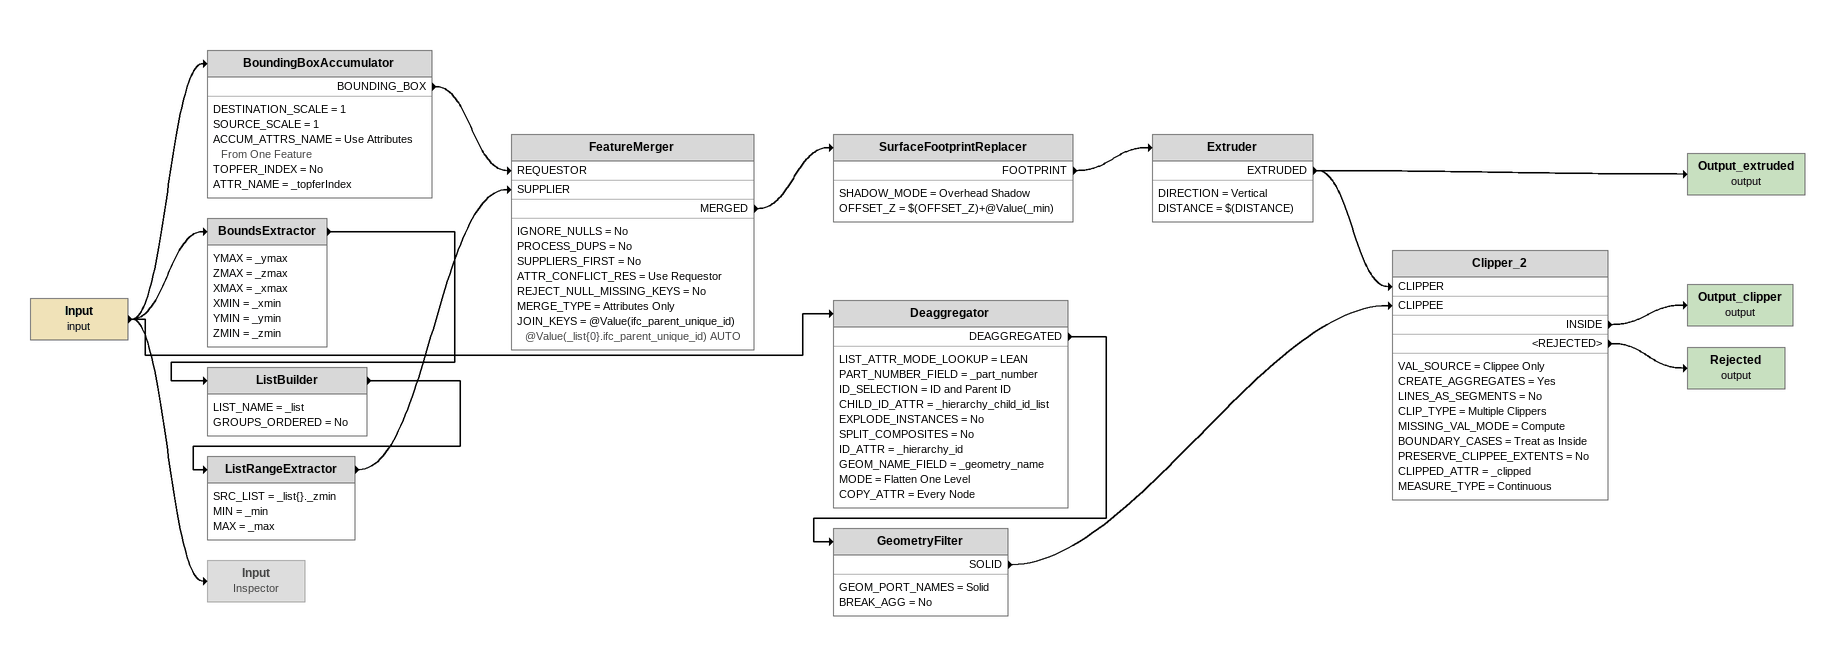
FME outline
Input (input)
    -> Deaggregator
    -> BoundsExtractor
    -> BoundingBoxAccumulator
    -> Input
BoundingBoxAccumulator
    DESTINATION_SCALE = 1
    SOURCE_SCALE = 1
    ACCUM_ATTRS_NAME = Use Attributes From One Feature
    TOPFER_INDEX = No
    ATTR_NAME = _topferIndex
    BOUNDING_BOX -> FeatureMerger [REQUESTOR]
BoundsExtractor
    YMAX = _ymax
    ZMAX = _zmax
    XMAX = _xmax
    XMIN = _xmin
    YMIN = _ymin
    ZMIN = _zmin
    -> ListBuilder
ListBuilder
    LIST_NAME = _list
    GROUPS_ORDERED = No
    -> ListRangeExtractor
ListRangeExtractor
    SRC_LIST = _list{}._zmin
    MIN = _min
    MAX = _max
    -> FeatureMerger [SUPPLIER]
FeatureMerger
    IGNORE_NULLS = No
    PROCESS_DUPS = No
    SUPPLIERS_FIRST = No
    ATTR_CONFLICT_RES = Use Requestor
    REJECT_NULL_MISSING_KEYS = No
    MERGE_TYPE = Attributes Only
    JOIN_KEYS = @Value(ifc_parent_unique_id) @Value(_list{0}.ifc_parent_unique_id) AUTO
    MERGED -> SurfaceFootprintReplacer
SurfaceFootprintReplacer
    SHADOW_MODE = Overhead Shadow
    OFFSET_Z = $(OFFSET_Z)+@Value(_min)
    FOOTPRINT -> Extruder
Extruder
    DIRECTION = Vertical
    DISTANCE = $(DISTANCE)
    EXTRUDED -> Clipper_2 [CLIPPER]
    EXTRUDED -> Output_extruded (output)
Output_extruded (output)
Deaggregator
    LIST_ATTR_MODE_LOOKUP = LEAN
    PART_NUMBER_FIELD = _part_number
    ID_SELECTION = ID and Parent ID
    CHILD_ID_ATTR = _hierarchy_child_id_list
    EXPLODE_INSTANCES = No
    SPLIT_COMPOSITES = No
    ID_ATTR = _hierarchy_id
    GEOM_NAME_FIELD = _geometry_name
    MODE = Flatten One Level
    COPY_ATTR = Every Node
    DEAGGREGATED -> GeometryFilter
GeometryFilter
    GEOM_PORT_NAMES = Solid
    BREAK_AGG = No
    SOLID -> Clipper_2 [CLIPPEE]
Clipper_2
    VAL_SOURCE = Clippee Only
    CREATE_AGGREGATES = Yes
    LINES_AS_SEGMENTS = No
    CLIP_TYPE = Multiple Clippers
    MISSING_VAL_MODE = Compute
    BOUNDARY_CASES = Treat as Inside
    PRESERVE_CLIPPEE_EXTENTS = No
    CLIPPED_ATTR = _clipped
    MEASURE_TYPE = Continuous
    INSIDE -> Output_clipper (output)
    <REJECTED> -> Rejected (output)
Output_clipper (output)
Rejected (output)
Input: Inspector [off]
